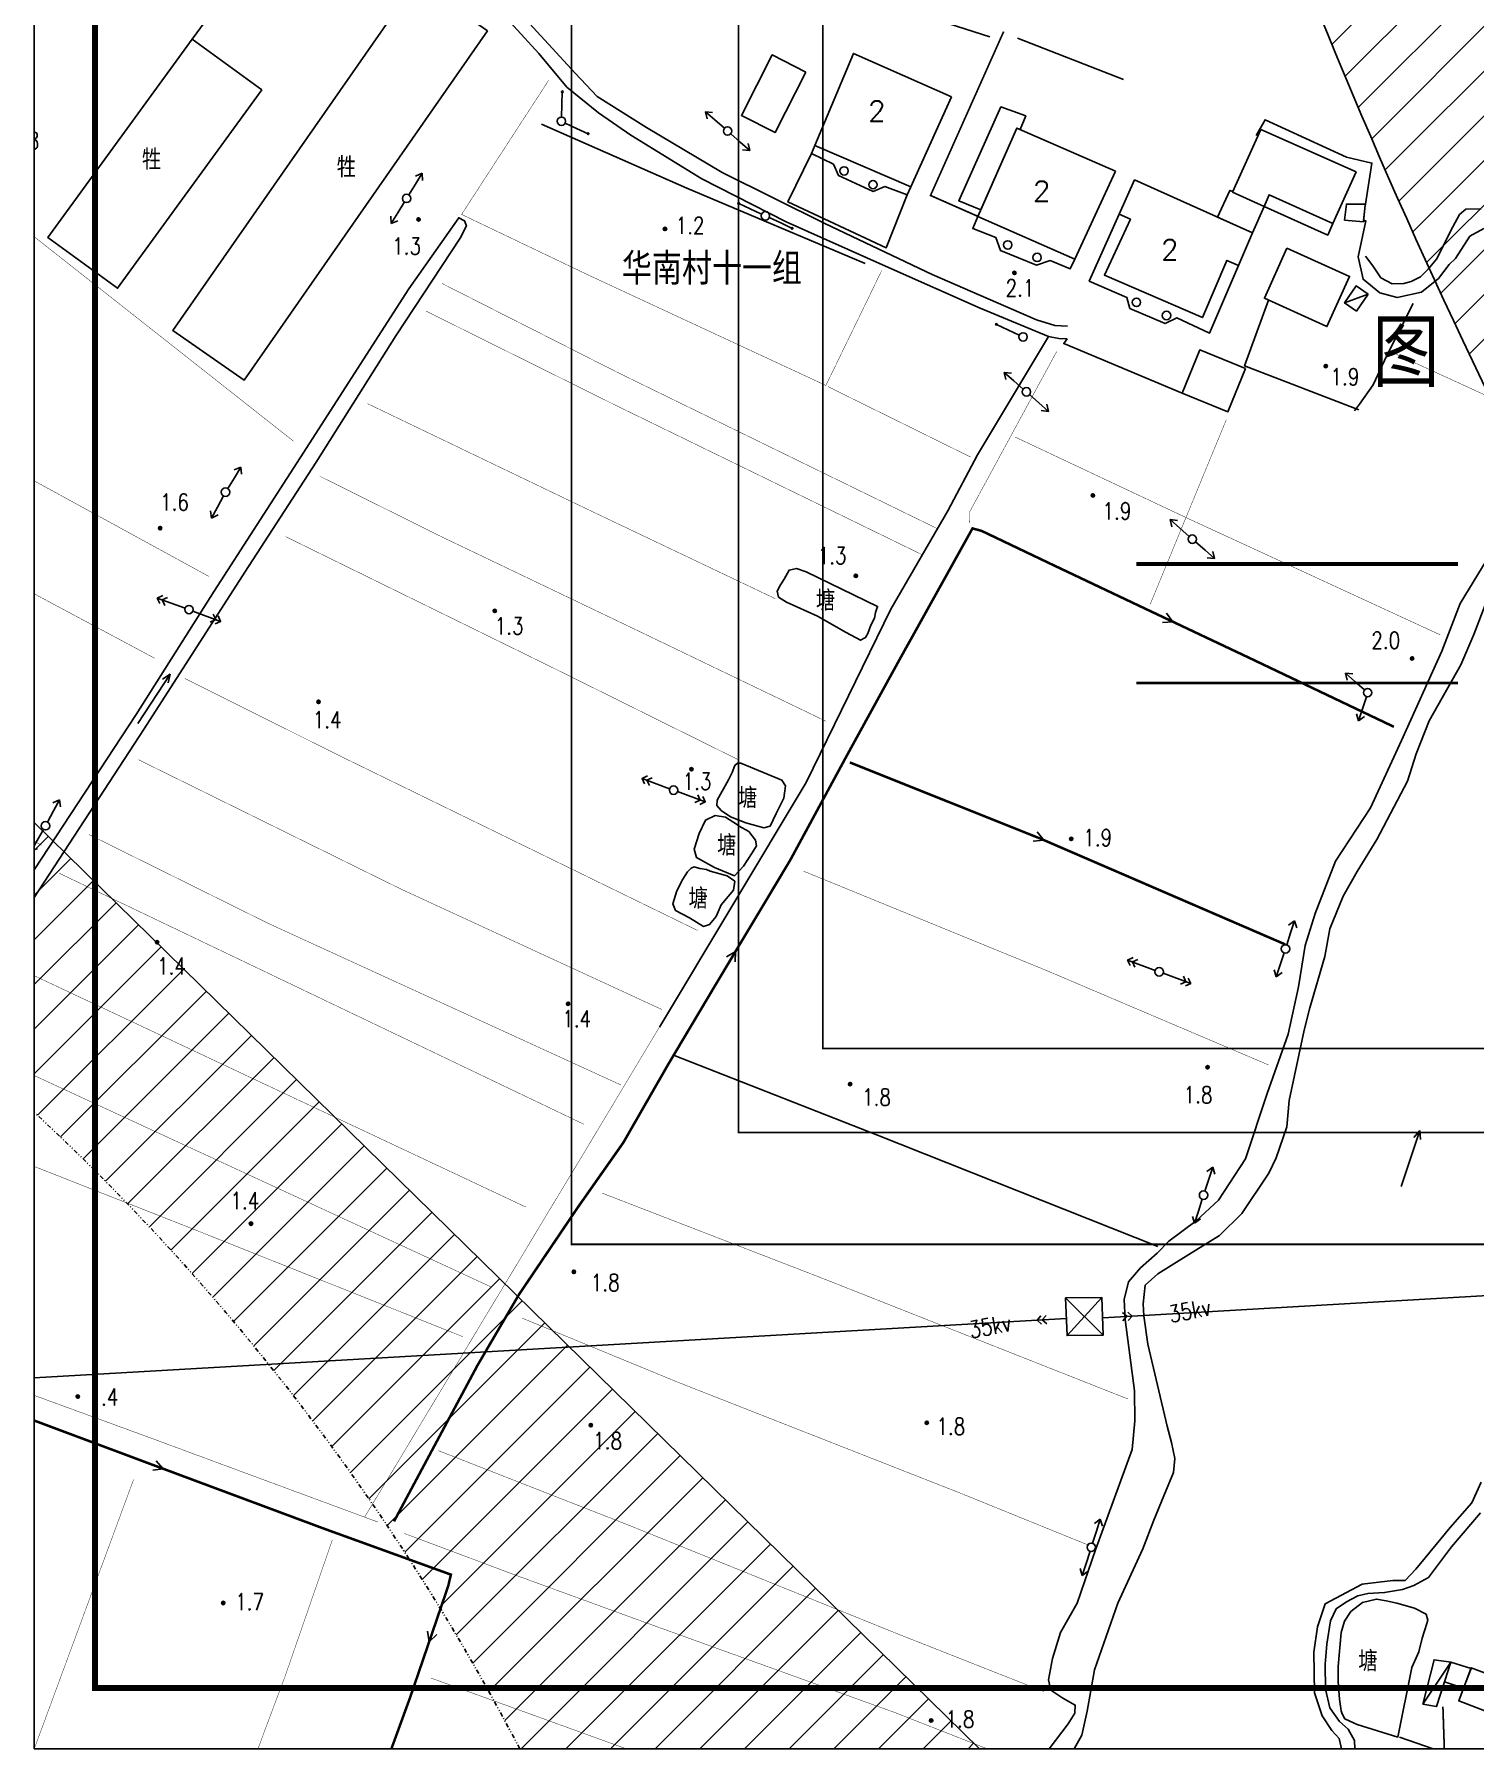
# Model space of a CAD drawing. Header units: millimetres. Extents: x 509011 to 512133, y 3502040 to 3502468.
# Drawn here: x 509011.4 to 509182.3, y 3502040 to 3502243.5 of the extents above; entities that cross this region are included whole.
import ezdxf
from ezdxf.enums import TextEntityAlignment as Align
from ezdxf.xclip import XClip

# ---------------------------------------------------------------- set-up
doc = ezdxf.new("R2010")
doc.units = ezdxf.units.MM
doc.header["$XCLIPFRAME"] = 0
for name, pattern in [('DASH', [0.35, 0.25, -0.1]), ('DASHDOT', [1, 0.5, -0.25, 0, -0.25]), ('DIVIDE', [1.25, 0.5, -0.25, 0, -0.25, 0, -0.25]), ('DOTE', [2.42, 2, -0.2, 0.02, -0.2])]:
    doc.linetypes.add(name, pattern=pattern)
for name, color, linetype in [('DM-尺寸标注', 251, 'Continuous'), ('dx', 251, 'Continuous'), ('GH-水系', 251, 'DIVIDE'), ('HX-地块线', 253, 'DASHDOT'), ('M-地下车库-UN CARBARN', 180, 'DASH'), ('RD-中线', 253, 'DASHDOT'), ('RD-侧石线', 253, 'Continuous'), ('RD-红线', 253, 'Continuous'), ('TK', 7, 'Continuous'), ('TK_Info', 7, 'Continuous'), ('YD-G1', 251, 'Continuous'), ('线框', 7, 'Continuous')]:
    doc.layers.add(name, color=color, linetype=linetype)
doc.styles.add('CHART', font='ROMANS.shx', dxfattribs={"height": 2.4, "bigfont": 'hzdx.shx'})
doc.styles.add('GCD', font='ROMANS.shx', dxfattribs={"width": 0.8, "height": 2, "bigfont": 'hzdx.shx'})
doc.styles.add('GYX', font='ROMANS.shx', dxfattribs={"width": 0.8, "height": 2, "bigfont": 'hzdx.shx'})
doc.styles.add('HZTXT4', font='txt.shx', dxfattribs={"width": 0.8, "height": 4, "bigfont": 'hztxt.shx'})
doc.styles.add('ZRC', font='ROMANS.shx', dxfattribs={"height": 3.75, "bigfont": 'hzdx.shx'})
pattern_1 = [(45, (0, 0), (-2.6516504294, 2.6516504294), [])]

# ---------------------------------------------------------------- blocks, each defined once
blk = doc.blocks.new('gc013a')
at = {"layer": 'dx'}
blk.add_line((0.5, 0), (4, 0), dxfattribs=at)
at = {"layer": 'dx', "flags": 128}
for points in [[(2.88, 0.5), (3.38, 0), (2.88, -0.5)], [(3.5, 0.5), (4, 0), (3.5, -0.5)]]:
    blk.add_lwpolyline(points, dxfattribs=at)
blk = doc.blocks.new('B712A3')
at = {"layer": 'dx'}
for p, q in [((0.5, 0), (2, 0)), ((2, 0), (3.5, 0)), ((3.5, 0), (2.8, 0.5)), ((3.5, 0), (2.8, -0.5))]:
    blk.add_line(p, q, dxfattribs=at)
blk = doc.blocks.new('B713')
at = {"layer": 'dx'}
blk.add_circle((0, 0), 0.5, dxfattribs=at)
blk = doc.blocks.new('B1021A')
at = {"layer": 'dx'}
for radius in [0.2, 0.15, 0.1, 0.05]:
    blk.add_circle((0, 0), radius, dxfattribs=at)
blk = doc.blocks.new('B811C1')
at = {"layer": 'dx'}
for p, q in [((-3.5, 0), (3.5, 0)), ((3.5, 0), (2.5, 0.4)), ((2.5, -0.4), (3.5, 0))]:
    blk.add_line(p, q, dxfattribs=at)
blk = doc.blocks.new('B439B2')
at = {"layer": 'dx'}
blk.add_circle((0, 0), 0.5, dxfattribs=at)
blk = doc.blocks.new('B831')
at = {"layer": 'dx'}
for p, q in [((-1.1, 0.6), (0, 0)), ((0, 0), (-1.1, -0.6))]:
    blk.add_line(p, q, dxfattribs=at)
blk = doc.blocks.new('B72A3')
at = {"layer": 'dx'}
for p, q in [((0.5, 0), (2, 0)), ((2, 0), (3.5, 0))]:
    blk.add_line(p, q, dxfattribs=at)
for radius in [0.1, 0.04]:
    blk.add_circle((3.5, 0), radius, dxfattribs=at)
blk = doc.blocks.new('gc170')
at = {"layer": 'dx'}
blk.add_circle((0, 0), 0.5, dxfattribs=at)
blk = doc.blocks.new('abcdefghijk')
at = {"layer": 'YD-G1'}
h = blk.add_hatch(dxfattribs=at)
h.set_pattern_fill('ANSI31', color=256, scale=30, style=0)
h.set_pattern_definition(pattern_1)
h.paths.add_polyline_path([(508668.589, 3502190.464), (508668.589, 3502258.554), (508668.589, 3502258.554), (508900.585, 3502258.554), (508900.585, 3502258.554), (509200.713, 3501964.355), (509200.713, 3501964.355, 0.1040717), (509272.885, 3502044.84), (509272.885, 3502044.84, -0.0028375), (509274.819, 3502048.147), (509274.819, 3502048.147), (509273.979, 3502058.966), (509273.979, 3502058.966), (509272.487, 3502060.762, -0.1156575), (509126.861, 3502365.59), (509126.861, 3502365.59), (509131.62, 3502365.59), (509131.62, 3502365.59), (509151.056, 3502350.306), (509151.056, 3502350.306), (509152.978, 3502342.387, 0.1073312), (509290.96, 3502069.719), (509293.428, 3502066.845), (509293.428, 3502066.845), (509295.256, 3502043.284), (509295.256, 3502043.284, 0.0077479), (509290.205, 3502034.84, -0.1447456), (509174.049, 3501924.505), (509174.049, 3501924.505), (509170.196, 3501934.564, 0.1827118), (509156.091, 3501950.413, -0.156056), (509070.458, 3502037.137, 0.2825101), (508820.75, 3502190.464)])
h = blk.add_hatch(dxfattribs=at)
h.set_pattern_fill('ANSI31', color=256, scale=30, style=0)
h.set_pattern_definition(pattern_1)
h.paths.add_polyline_path([(509146.606, 3501912.282), (509143.153, 3501921.297, 0.3503098), (509110.868, 3501940.26, -0.3435502), (509014.814, 3501995.131, 0.2834675), (508845.006, 3502118.527, -0.1134842), (508738.035, 3502151.847, 0.1327638), (508687.657, 3502165.464), (508668.589, 3502165.464), (508668.589, 3502165.464), (508668.589, 3502093.09), (508668.589, 3502093.09), (508750.892, 3502093.09), (508750.892, 3502093.09), (508998.212, 3501959.791), (508998.212, 3501959.791), (508998.212, 3501911.09), (508998.212, 3501911.09), (508668.589, 3501911.09), (508668.589, 3501911.09), (508668.589, 3501910.59), (508683.589, 3501893.59), (508688.589, 3501893.59), (508688.589, 3501893.59), (509045.553, 3501893.59, 0.0917092)])
at = {"color": 0}
for p in [(509018.574, 3502205.685), (509047.374, 3502047.218)]:
    blk.add_line(p, (509018.574, 3502047.218), dxfattribs=at)
at = {"layer": 'dx'}
for p, q in [((509133.755, 3502093.527), (509138.224, 3502089.123)), ((509133.932, 3502089.06), (509138.047, 3502093.59))]:
    blk.add_line(p, q, dxfattribs=at)
at = {"layer": 'dx', "flags": 128}
for points in [[(509025.646, 3502288.309), (509026.798, 3502288.381), (509027.986, 3502288.129), (509028.886, 3502286.149), (509029.39, 3502284.493), (509030.614, 3502283.269), (509038.606, 3502275.745), (509051.098, 3502262.857), (509062.366, 3502251.013), (509071.258, 3502241.257), (509074.57, 3502237.261), (509078.314, 3502234.201), (509082.166, 3502231.537), (509090.59, 3502226.353), (509100.598, 3502221.241), (509112.73, 3502215.841), (509123.638, 3502211.017), (509131.738, 3502207.633), (509132.962, 3502207.417), (509133.934, 3502207.381)], [(509133.97, 3502208.893), (509132.494, 3502208.965), (509130.298, 3502209.613), (509117.914, 3502215.013), (509105.206, 3502221.061), (509093.002, 3502227.109), (509084.038, 3502232.473), (509078.17, 3502236.145), (509075.542, 3502238.917), (509070.574, 3502244.317), (509065.246, 3502250.221), (509057.398, 3502259.401), (509049.478, 3502267.069), (509037.922, 3502278.553), (509032.738, 3502283.809), (509031.55, 3502285.177), (509030.914, 3502287.09)], [(509030.101, 3502242.923), (509036.705, 3502251.952)], [(509113.552, 3502246.887), (509116.978, 3502245.721), (509124.754, 3502243.237)], [(509128.066, 3502243.057), (509140.629, 3502238.146)], [(509071.577, 3502232.872), (509088.821, 3502225.24), (509109.989, 3502216.312)], [(509156.373, 3502231.522), (509157.434, 3502233.381), (509167.101, 3502228.954), (509170.101, 3502228.234), (509169.333, 3502223.338)], [(509114.962, 3502224.481), (509112.473, 3502218.184), (509100.811, 3502223.628), (509103.586, 3502229.377)], [(509103.989, 3502230.335), (509103.586, 3502229.377), (509106.214, 3502228.117), (509106.79, 3502226.749), (509110.93, 3502224.877), (509112.298, 3502225.453), (509114.962, 3502224.481), (509115.387, 3502225.419)], [(509169.333, 3502217.194), (509170.221, 3502216.018), (509171.157, 3502214.626), (509172.501, 3502213.906), (509173.893, 3502213.954), (509174.757, 3502214.17), (509175.885, 3502214.722), (509176.797, 3502215.634), (509177.757, 3502216.81), (509179.725, 3502220.674), (509180.517, 3502222.114), (509181.237, 3502222.762), (509183.085, 3502222.81)], [(509183.711, 3502176.182), (509182.199, 3502172.294), (509180.651, 3502168.658), (509176.907, 3502162.034), (509175.359, 3502158.11), (509174.315, 3502154.87), (509170.679, 3502147.958), (509168.375, 3502144.142), (509166.683, 3502141.226), (509165.099, 3502137.338), (509164.523, 3502134.062), (509162.759, 3502127.942), (509162.075, 3502125.314), (509160.275, 3502116.962), (509160.023, 3502113.83), (509158.727, 3502110.158), (509157.863, 3502108.322), (509154.659, 3502103.534), (509152.031, 3502100.942), (509147.243, 3502097.954), (509144.687, 3502096.37), (509143.211, 3502095.038), (509142.959, 3502092.842), (509143.031, 3502091.402), (509143.535, 3502088.054), (509145.803, 3502078.298), (509146.343, 3502076.354), (509146.739, 3502074.482), (509146.559, 3502072.79), (509145.407, 3502070.054), (509144.219, 3502067.138), (509142.923, 3502063.754), (509139.971, 3502057.31), (509137.199, 3502049.39), (509136.335, 3502044.494), (509135.687, 3502041.614), (509134.319, 3502039.238)], [(509157.313, 3502223.095), (509164.866, 3502219.693), (509165.482, 3502221.06)], [(509169.333, 3502223.338), (509169.309, 3502223.242), (509169.106, 3502221.393)], [(509000, 3502127.574), (509007.221, 3502138.021), (509023.481, 3502162.78), (509032.733, 3502177.432), (509042.921, 3502193.236), (509055.809, 3502213.288), (509061.749, 3502221.748), (509062.433, 3502221.388), (509062.649, 3502220.776), (509061.893, 3502219.336), (509054.261, 3502207.744), (509044.829, 3502192.732), (509036.369, 3502179.664), (509024.411, 3502161.079), (509006.393, 3502133.395), (509000, 3502124.206)], [(509123.362, 3502221.903), (509122.738, 3502220.485), (509125.474, 3502219.405), (509126.014, 3502217.857), (509130.298, 3502216.129), (509131.918, 3502216.669), (509134.294, 3502215.661), (509134.838, 3502216.838)], [(509140.12, 3502222.169), (509136.562, 3502214.221), (509141.026, 3502212.277), (509141.386, 3502210.981), (509145.562, 3502209.181), (509146.966, 3502209.865), (509150.818, 3502208.029), (509154.289, 3502216.081)], [(509169.106, 3502221.393), (509169.405, 3502221.37), (509168.469, 3502217.122)], [(509168.469, 3502217.122), (509169.065, 3502214.44), (509171.045, 3502212.82), (509173.097, 3502212.28), (509175.977, 3502212.892), (509177.993, 3502214.548), (509179.289, 3502216.204), (509180.009, 3502216.888), (509181.737, 3502219.552), (509183.393, 3502220.452)], [(509186.309, 3502185.388), (509180.585, 3502175.956), (509178.425, 3502170.304), (509173.637, 3502159.684), (509169.929, 3502151.692), (509165.789, 3502145.356), (509163.377, 3502139.164), (509162.189, 3502135.348), (509161.397, 3502130.452), (509160.173, 3502124.836), (509157.689, 3502117.78), (509155.097, 3502110.04), (509151.893, 3502105.144), (509149.265, 3502102.66), (509146.025, 3502100.248), (509144.621, 3502098.844), (509142.641, 3502097.08), (509141.237, 3502095.424), (509140.697, 3502093.336), (509140.841, 3502090.96), (509141.921, 3502082.5), (509141.957, 3502078.936), (509141.669, 3502075.516), (509137.313, 3502063.636), (509135.117, 3502057.3), (509133.137, 3502053.808), (509132.201, 3502050.712), (509131.733, 3502048.192), (509132.021, 3502046.968), (509133.425, 3502046.032), (509134.901, 3502045.204), (509134.865, 3502044.232), (509134.073, 3502042.972), (509130.689, 3502038.544)], [(509169.65, 3502212.673), (509166.857, 3502211.636)], [(509157.846, 3502211.964), (509155.005, 3502204.162), (509168.565, 3502198.954)], [(509175.007, 3502211.551), (509171.875, 3502205.395), (509170.255, 3502201.903), (509168.635, 3502199.635), (509168.023, 3502198.843)], [(509113.007, 3502175.282), (509119.775, 3502186.946), (509123.303, 3502193.606), (509131.738, 3502207.633)], [(509147.594, 3502200.93), (509133.533, 3502206.808), (509133.934, 3502207.381)], [(509102.973, 3502154.701), (509113.007, 3502175.282)], [(509168.091, 3502039.318), (509168.055, 3502040.974), (509167.299, 3502042.342), (509166.255, 3502043.242), (509165.103, 3502044.862), (509164.599, 3502047.094), (509164.563, 3502050.046), (509164.743, 3502052.422), (509165.175, 3502055.194), (509165.859, 3502056.634), (509167.083, 3502057.462), (509168.451, 3502058.146), (509169.639, 3502058.434), (509171.619, 3502058.542), (509173.743, 3502058.902), (509175.075, 3502059.406), (509176.839, 3502060.342), (509179.539, 3502063.978), (509182.995, 3502068.01)], [(509166.581, 3502039.768), (509166.215, 3502041.214), (509165.359, 3502042.192), (509164.197, 3502043.902), (509163.279, 3502046.65), (509163.218, 3502051.476), (509163.646, 3502054.468), (509164.564, 3502057.217), (509168.966, 3502059.538), (509170.923, 3502059.782), (509172.574, 3502059.965), (509174.069, 3502060), (509175.329, 3502061.332), (509179.397, 3502066.264), (509181.953, 3502069.216), (509183.069, 3502071.664)], [(509085.571, 3502125.683), (509102.973, 3502154.701)], [(509144.693, 3502099.636), (509111.429, 3502112.848), (509087.241, 3502122.326)], [(509376.642, 3502105.005), (509141.655, 3502091.379)], [(509130.367, 3502090.878), (509000, 3502083.375)], [(509179.469, 3502050.28), (509176.157, 3502045.312)], [(509178.059, 3502039.778), (509173.379, 3502041.398)]]:
    blk.add_lwpolyline(points, dxfattribs=at)
for points in [[(509065.169, 3502243.935), (509056.695, 3502249.838), (509027.811, 3502208.374), (509036.285, 3502202.471)], [(509038.366, 3502236.917), (509030.101, 3502242.923), (509012.997, 3502219.389), (509021.262, 3502213.382)], [(509102.937, 3502239.043), (509098.947, 3502241.075), (509095.289, 3502233.895), (509099.279, 3502231.862)], [(509120.233, 3502236.104), (509108.579, 3502241.248), (509103.989, 3502230.335), (509115.387, 3502225.419)], [(509127.977, 3502232.395), (509128.365, 3502232.225), (509129.038, 3502233.841), (509126.075, 3502234.897), (509121.101, 3502223.749), (509123.708, 3502222.689)], [(509139.67, 3502227.286), (509127.977, 3502232.395), (509123.362, 3502221.903), (509134.838, 3502216.838)], [(509168.245, 3502227.193), (509156.926, 3502232.226), (509153.572, 3502224.781), (509157.313, 3502223.095), (509157.907, 3502224.473), (509165.482, 3502221.06)], [(509155.952, 3502219.937), (509141.942, 3502226.24), (509140.12, 3502222.169), (509141.458, 3502221.565), (509138.362, 3502214.941), (509149.987, 3502209.889), (509152.911, 3502216.674), (509154.289, 3502216.081)], [(509157.313, 3502223.095), (509153.572, 3502224.781), (509153.6, 3502224.843), (509153.253, 3502224.994), (509151.792, 3502221.808), (509155.952, 3502219.937)], [(509169.309, 3502223.242), (509169.333, 3502223.338), (509167.077, 3502223.362), (509166.861, 3502221.466), (509169.093, 3502221.274)], [(509169.309, 3502223.242), (509169.333, 3502223.338), (509167.077, 3502223.362), (509166.861, 3502221.466), (509169.093, 3502221.274)], [(509160.031, 3502218.141), (509167.455, 3502214.781), (509164.771, 3502208.83), (509157.347, 3502212.19)], [(509169.65, 3502212.673), (509168.228, 3502213.644), (509166.857, 3502211.636), (509168.279, 3502210.665)], [(509155.097, 3502203.842), (509149.678, 3502206.049), (509147.594, 3502200.93), (509153.013, 3502198.723)], [(509107.721, 3502172.5), (509109.413, 3502171.6), (509110.015, 3502171.902), (509110.302, 3502172.381), (509110.638, 3502173.386), (509111.069, 3502174.2), (509111.213, 3502174.87), (509111.453, 3502175.603), (509102.969, 3502179.7), (509101.817, 3502180.096), (509100.953, 3502179.916), (509100.377, 3502178.836), (509099.945, 3502178.152), (509099.549, 3502177.432), (509099.693, 3502176.712), (509100.629, 3502176.1), (509104.301, 3502174.444)], [(509095.229, 3502157.02), (509100.089, 3502154.968), (509100.521, 3502154.32), (509100.341, 3502152.844), (509099.405, 3502151.044), (509098.685, 3502149.532), (509097.965, 3502149.316), (509095.805, 3502149.928), (509094.005, 3502150.648), (509092.889, 3502151.368), (509092.385, 3502151.98), (509092.421, 3502152.628), (509093.753, 3502155.04), (509094.185, 3502155.904), (509094.509, 3502156.732), (509094.833, 3502156.984)], [(509094.827, 3502149.686), (509093.387, 3502150.586), (509092.163, 3502150.802), (509091.011, 3502150.226), (509090.255, 3502148.642), (509089.679, 3502146.806), (509089.967, 3502145.798), (509092.091, 3502144.61), (509094.467, 3502143.638), (509094.467, 3502143.638), (509095.554, 3502144.781), (509096.551, 3502146.352), (509097.075, 3502147.19), (509096.97, 3502147.871), (509096.159, 3502148.894), (509095.007, 3502149.542)], [(509091.593, 3502144.168), (509093.609, 3502143.628), (509094.509, 3502142.98), (509094.365, 3502141.936), (509092.88, 3502140.171), (509092.303, 3502138.809), (509091.516, 3502137.866), (509090.801, 3502137.616), (509089.109, 3502138.66), (509087.453, 3502139.524), (509087.165, 3502140.316), (509087.633, 3502141.864), (509088.317, 3502143.232), (509088.893, 3502144.096), (509089.325, 3502144.528), (509089.685, 3502144.708), (509090.369, 3502144.492), (509091.161, 3502144.384)], [(509133.755, 3502093.527), (509133.932, 3502089.06), (509138.224, 3502089.123), (509138.047, 3502093.59)], [(509168.375, 3502042.874), (509173.199, 3502041.398), (509174.855, 3502049.642), (509175.683, 3502051.514), (509176.079, 3502053.134), (509176.619, 3502054.898), (509176.727, 3502055.258), (509176.547, 3502055.978), (509175.143, 3502056.698), (509173.055, 3502057.31), (509171.795, 3502057.562), (509170.643, 3502057.778), (509168.987, 3502057.382), (509167.619, 3502056.302), (509166.863, 3502055.15), (509166.467, 3502053.818), (509166.107, 3502049.786), (509166.107, 3502047.986), (509166.251, 3502045.898), (509166.467, 3502044.53), (509166.575, 3502044.17), (509166.899, 3502043.558), (509168.015, 3502043.054)], [(509179.469, 3502050.28), (509178.713, 3502047.94), (509177.772, 3502045.027), (509176.157, 3502045.312), (509177.489, 3502050.568)], [(509181.876, 3502049.558), (509179.469, 3502050.28), (509178.713, 3502047.94), (509180.981, 3502047.208)], [(509188.397, 3502047.16), (509181.904, 3502049.632), (509180.405, 3502045.696), (509186.898, 3502043.223)]]:
    blk.add_lwpolyline(points, close=True, dxfattribs=at)
for points, const_width in [([(509123.362, 3502221.903), (509117.728, 3502224.389), (509126.407, 3502243.84)], 0.2), ([(509111.938, 3502215.481), (509105.314, 3502201.837), (509077.126, 3502214.941), (509062.078, 3502222.141), (509072.41, 3502238.053)], 0.05), ([(509000, 3502228.248), (509010.782, 3502219.948), (509042.12, 3502195.234)], 0.05), ([(509059.769, 3502213.936), (509080.433, 3502203.46), (509118.521, 3502184.848)], 0.05), ([(509116.649, 3502181.788), (509099.225, 3502190.284), (509080.253, 3502199.536), (509057.861, 3502210.66)], 0.05), ([(509122.373, 3502185.532), (509122.409, 3502186.9), (509132.705, 3502205.872)], 0.05), ([(509172.381, 3502205.818), (509191.581, 3502197.01)], 0.05), ([(509105.561, 3502201.696), (509122.481, 3502193.344)], 0.05), ([(509050.913, 3502199.68), (509076.689, 3502187.296), (509099.297, 3502176.532)], 0.05), ([(509032.076, 3502179.178), (509011.448, 3502190.464), (509000, 3502196.799)], 0.05), ([(509143.793, 3502175.848), (509152.829, 3502197.772)], 0.05), ([(509178.239, 3502172.222), (509148.287, 3502186.046), (509127.731, 3502195.73)], 0.05), ([(509045.225, 3502191.076), (509059.481, 3502183.984), (509081.441, 3502173.472), (509105.309, 3502161.988)], 0.05), ([(509094.833, 3502157.452), (509072.261, 3502168.648), (509041.157, 3502183.912)], 0.05), ([(509054.058, 3502067.001), (509063.958, 3502085.505), (509068.89, 3502093.929), (509075.838, 3502104.225), (509081.274, 3502111.965), (509086.602, 3502121.253), (509092.362, 3502130.937), (509101.074, 3502145.481), (509107.914, 3502158.117), (509113.962, 3502169.133), (509122.71, 3502184.865), (509123.79, 3502184.577), (509131.854, 3502180.725), (509143.086, 3502175.397), (509155.65, 3502169.457), (509172.714, 3502161.321)], 0.3), ([(509000, 3502183.178), (509025.664, 3502169.454)], 0.05), ([(509029.205, 3502167.064), (509047.817, 3502157.776), (509090.153, 3502137.112)], 0.05), ([(509085.869, 3502127.752), (509054.837, 3502142.08), (509023.733, 3502157.416)], 0.05), ([(509108.153, 3502157.092), (509130.833, 3502148.02), (509159.813, 3502135.492)], 0.3), ([(509012.236, 3502147.26), (509000, 3502154.222)], 0.05), ([(509017.859, 3502148.534), (509039.207, 3502137.95), (509081.003, 3502118.798)], 0.05), ([(509076.615, 3502114.132), (509014.337, 3502143.933)], 0.05), ([(509131.367, 3502132.442), (509102.675, 3502144.178)], 0.05), ([(509006.867, 3502133.889), (509069.705, 3502104.315)], 0.05), ([(509131.367, 3502132.442), (509157.863, 3502121.174)], 0.05), ([(509000.853, 3502124.788), (509065.527, 3502094.854)], 0.05), ([(509050.576, 3502067.503), (509079.671, 3502115.846), (509085.571, 3502125.683)], 0.05), ([(509062.261, 3502088.915), (509030.171, 3502101.721), (509000, 3502113.613)], 0.05), ([(509078.741, 3502105.972), (509104.625, 3502095.964), (509141.165, 3502081.528)], 0.05), ([(509069.237, 3502091.14), (509087.777, 3502083.508), (509121.354, 3502070.321)], 0.05), ([(509025.224, 3502076.886), (509000, 3502086.116)], 0.05), ([(509000, 3502083.226), (509001.014, 3502082.844), (509024.741, 3502073.968)], 0.3), ([(509025.224, 3502076.886), (509052.173, 3502066.912)], 0.05), ([(509024.741, 3502073.968), (509045.801, 3502066.12), (509060.813, 3502060.684), (509060.489, 3502059.316), (509056.025, 3502046.248), (509052.785, 3502037.356)], 0.3), ([(509059.301, 3502075.408), (509081.909, 3502066.552), (509113.943, 3502053.602)], 0.05), ([(509000, 3502009.836), (509005.32, 3502023.601), (509023.165, 3502071.995)], 0.05), ([(509136.551, 3502064.15), (509121.354, 3502070.321)], 0.05), ([(509023.099, 3502000), (509029.061, 3502016.296), (509041.229, 3502048.876), (509046.737, 3502064.788)], 0.05), ([(509055.269, 3502065.58), (509068.013, 3502060.792), (509083.097, 3502055.284), (509113.517, 3502044.304)], 0.05), ([(509131.187, 3502046.798), (509113.943, 3502053.602)], 0.05), ([(509110.817, 3502029.436), (509082.485, 3502039.696), (509058.437, 3502048.408)], 0.05), ([(509113.517, 3502044.304), (509129.243, 3502038.122)], 0.05), ([(509178.533, 3502045.024), (509178.713, 3502039.696), (509178.389, 3502038.58), (509177.345, 3502035.628), (509203.517, 3502025.872), (509209.565, 3502042.216), (509207.466, 3502043.089)], 0.2)]:
    blk.add_lwpolyline(points, dxfattribs=dict(at, const_width=const_width))
at = {"layer": 'GH-水系'}
for points in [[(509174.049, 3501924.505), (509170.196, 3501934.564, 0.1827118), (509156.091, 3501950.413, -0.156056), (509070.458, 3502037.137, 0.2825101), (508820.75, 3502190.464), (508668.589, 3502190.464)], [(509146.606, 3501912.282), (509143.153, 3501921.297, 0.3503098), (509110.868, 3501940.26, -0.3435502), (509014.814, 3501995.131, 0.2834675), (508845.006, 3502118.527, -0.1134842), (508738.035, 3502151.847, 0.1327638), (508687.657, 3502165.464), (508668.589, 3502165.464)]]:
    blk.add_lwpolyline(points, format="xyb", dxfattribs=at)
at = {"layer": 'HX-地块线', "linetype": 'ByBlock', "ltscale": 0.5}
blk.add_line((508900.585, 3502258.554), (509200.713, 3501964.355), dxfattribs=at)
at = {"layer": 'HX-地块线', "linetype": 'ByBlock', "ltscale": 0.5, "flags": 128}
blk.add_lwpolyline([(509126.861, 3502365.59, 0.1156575), (509272.487, 3502060.762), (509273.979, 3502058.966)], format="xyb", dxfattribs=at)
at = {"layer": 'RD-中线', "ltscale": 3}
blk.add_lwpolyline([(509196.739, 3503435.152), (509150.729, 3502560.517, 0.2386022), (509406.1, 3501982.299), (511122.293, 3500576.043)], format="xyb", dxfattribs=at)
at = {"layer": 'RD-侧石线', "ltscale": 60, "flags": 128}
blk.add_lwpolyline([(509153.941, 3502353.253), (509155.96, 3502344.833, 0.1083666), (509294.509, 3502070.904), (509297.371, 3502067.588)], format="xyb", dxfattribs=at)
at = {"layer": 'RD-红线', "ltscale": 60, "flags": 128}
blk.add_lwpolyline([(509151.056, 3502350.306), (509152.978, 3502342.387, 0.1073312), (509290.96, 3502069.719), (509293.428, 3502066.845)], format="xyb", dxfattribs=at)
at = {"layer": 'dx'}
for name, p, rotation in [('B72A3', (509073.922, 3502233.193), 88.16366510037287), ('B712A3', (509093.65, 3502232.041), 139.0311289489729), ('B72A3', (509073.922, 3502233.193), 335.1445664471242), ('B712A3', (509093.65, 3502232.041), 318.8749096409877), ('B712A3', (509055.559, 3502224.041), 58.35244743581267), ('B712A3', (509055.559, 3502224.041), 238.3524474358126), ('B72A3', (509098.139, 3502221.974), 155.1445664471241), ('B72A3', (509098.139, 3502221.974), 334.8149894227416), ('B72A3', (509128.714, 3502207.597), 154.8149894227416), ('B712A3', (509129.105, 3502201.084), 138.8749096409877), ('B712A3', (509129.105, 3502201.084), 318.3794661741699), ('B712A3', (509034.065, 3502189.168), 58.35244743581267), ('B712A3', (509034.065, 3502189.168), 241.6477547432271), ('B712A3', (509148.797, 3502183.588), 138.3794661741698), ('B712A3', (509148.797, 3502183.588), 318.8000420804895), ('gc013a', (509029.733, 3502175.227), 160.1138447667252), ('gc013a', (509029.733, 3502175.227), 339.5625139056702), ('B831', (509146.49, 3502173.787), 334.6961816958339), ('B811C1', (509025.574, 3502164.641), 56.98240281877831), ('B712A3', (509169.605, 3502165.372), 138.8000420804895), ('B712A3', (509169.605, 3502165.372), 252.2184316022078), ('gc013a', (509087.24, 3502153.797), 159.5625139056702), ('gc013a', (509087.24, 3502153.797), 339.4817768906325), ('B712A3', (509012.7, 3502149.576), 61.64775474322702), ('B712A3', (509012.7, 3502149.576), 240.8466124420955), ('B831', (509131.175, 3502147.872), 336.6212616496083), ('B712A3', (509159.849, 3502134.952), 72.21843160220781), ('B831', (509094.589, 3502134.654), 59.07797382279778), ('gc013a', (509144.861, 3502132.233), 159.4817768906324), ('B712A3', (509159.849, 3502134.952), 251.6073983719121), ('gc013a', (509144.861, 3502132.233), 339.7740707843539), ('B811C1', (509174.69, 3502110.089), 71.54236992017675), ('B712A3', (509150.129, 3502105.72), 71.60739837191211), ('B712A3', (509150.129, 3502105.72), 252.3233989737755), ('gc013a', (509134.361, 3502091.108), 183.2939730117093), ('gc013a', (509137.661, 3502091.147), 3.318651409204993), ('B831', (509026.673, 3502073.248), 339.5621123839299), ('B712A3', (509136.809, 3502063.924), 72.32339897377543), ('B712A3', (509136.809, 3502063.924), 252.186248798122), ('B831', (509058.236, 3502052.719), 251.1399460233433)]:
    blk.add_blockref(name, p, dxfattribs=dict(at, rotation=rotation))
for name, p in [('B713', (509073.922, 3502233.193)), ('B713', (509093.65, 3502232.041)), ('B439B2', (509107.473, 3502227.304)), ('B713', (509055.559, 3502224.041)), ('B439B2', (509110.901, 3502225.669)), ('B1021A', (509056.979, 3502221.548)), ('B1021A', (509086.219, 3502220.417)), ('B713', (509098.139, 3502221.974)), ('B439B2', (509126.891, 3502218.519)), ('B439B2', (509130.374, 3502217.04)), ('B1021A', (509127.682, 3502215.197)), ('B439B2', (509142.159, 3502211.705)), ('B439B2', (509145.729, 3502210.14)), ('B713', (509128.714, 3502207.597)), ('B1021A', (509164.625, 3502204.143)), ('B713', (509129.105, 3502201.084)), ('B713', (509034.065, 3502189.168)), ('B1021A', (509137.001, 3502188.784)), ('B1021A', (509026.297, 3502184.897)), ('B713', (509148.797, 3502183.588)), ('B1021A', (509108.865, 3502179.244)), ('gc170', (509029.733, 3502175.227)), ('B1021A', (509066.009, 3502175.068)), ('B1021A', (509174.878, 3502169.443)), ('B713', (509169.605, 3502165.372)), ('B1021A', (509045.104, 3502164.281)), ('B1021A', (509089.354, 3502156.278)), ('gc170', (509087.24, 3502153.797)), ('B713', (509012.7, 3502149.576)), ('B713', (509012.7, 3502149.576)), ('B1021A', (509134.43, 3502148.016)), ('B1021A', (509025.941, 3502135.747)), ('B713', (509159.849, 3502134.952)), ('gc170', (509144.861, 3502132.233)), ('B1021A', (509074.72, 3502128.439)), ('B1021A', (509150.611, 3502120.901)), ('B1021A', (509108.178, 3502118.91)), ('B713', (509150.129, 3502105.72)), ('B1021A', (509037.09, 3502102.341)), ('B1021A', (509075.418, 3502096.623)), ('B1021A', (509016.533, 3502081.81)), ('B1021A', (509077.411, 3502078.42)), ('B1021A', (509117.282, 3502078.704)), ('B713', (509136.809, 3502063.924)), ('B1021A', (509033.791, 3502057.315)), ('B1021A', (509117.804, 3502043.378))]:
    blk.add_blockref(name, p, dxfattribs=at)
for s, height, style, p in [('2', 2.4, 'CHART', (509110.328, 3502233.217)), ('牲', 2.4, 'CHART', (509024.151, 3502227.467)), ('牲', 2.4, 'CHART', (509047.26, 3502226.544)), ('2', 2.4, 'CHART', (509129.897, 3502223.701)), ('2', 2.4, 'CHART', (509145.089, 3502216.757)), ('华南村十一组', 3.75, 'ZRC', (509081.103, 3502213.804)), ('塘', 2.4, 'CHART', (509104.131, 3502175.098)), ('塘', 2.4, 'CHART', (509094.885, 3502151.671)), ('塘', 2.4, 'CHART', (509092.404, 3502146.039)), ('塘', 2.4, 'CHART', (509089.022, 3502139.732)), ('塘', 2.4, 'CHART', (509168.497, 3502049.212))]:
    blk.add_text(s, height=height, dxfattribs=dict(at, style=style)).set_placement(p)
at = {"layer": 'dx', "style": 'GCD', "width": 0.8}
for s, p in [('1.8', (509008.548, 3502229.9)), ('1.2', (509087.482, 3502219.819)), ('1.3', (509053.843, 3502217.373)), ('2.1', (509126.637, 3502212.413)), ('1.9', (509165.195, 3502201.868)), ('1.6', (509026.297, 3502186.985)), ('1.9', (509138.14, 3502185.94)), ('1.3', (509104.336, 3502180.636)), ('1.3', (509066.009, 3502172.285)), ('2.0', (509170.036, 3502170.581)), ('1.4', (509044.407, 3502161.149)), ('1.3', (509088.308, 3502153.842)), ('1.9', (509135.854, 3502147.162)), ('1.4', (509025.941, 3502131.919)), ('1.4', (509074.023, 3502125.655)), ('1.8', (509109.602, 3502116.351)), ('1.8', (509147.763, 3502116.635)), ('1.4', (509034.651, 3502104.081)), ('1.8', (509077.411, 3502094.348)), ('1.4', (509017.927, 3502080.766)), ('1.8', (509118.421, 3502077.282)), ('1.8', (509077.696, 3502075.576)), ('1.7', (509035.215, 3502056.461)), ('1.8', (509119.512, 3502042.524))]:
    blk.add_text(s, height=2, dxfattribs=at).set_placement(p)
at = {"layer": 'dx', "style": 'GYX', "width": 0.8}
for p in [(509148.498, 3502092.015), (509124.801, 3502090.159)]:
    blk.add_text('35kv', height=2, rotation=10.65296, dxfattribs=at).set_placement(p, align=Align.MIDDLE_CENTER)
blk = doc.blocks.new('thjyhkjlkololp')
at = {"layer": 'M-地下车库-UN CARBARN', "const_width": 0.3}
blk.add_lwpolyline([(512364.14, 3502166.53), (512402.3, 3502166.53)], dxfattribs=at)
at = {"layer": 'TK', "const_width": 0.2}
blk.add_lwpolyline([(512316.95, 3502113.15), (512736.95, 3502113.15), (512736.95, 3502410.15), (512316.95, 3502410.15), (512316.95, 3502113.15)], dxfattribs=at)
blk.add_lwpolyline([(512316.95, 3502113.15), (512736.95, 3502113.15), (512736.95, 3502410.15), (512316.95, 3502410.15), (512316.95, 3502113.15)], dxfattribs=at)
blk.add_lwpolyline([(512316.95, 3502113.15), (512736.95, 3502113.15), (512736.95, 3502410.15), (512316.95, 3502410.15), (512316.95, 3502113.15)], dxfattribs=at)
blk.add_lwpolyline([(512316.95, 3502113.15), (512736.95, 3502113.15), (512736.95, 3502410.15), (512316.95, 3502410.15), (512316.95, 3502113.15)], dxfattribs=at)
blk.add_lwpolyline([(512316.95, 3502113.15), (512736.95, 3502113.15), (512736.95, 3502410.15), (512316.95, 3502410.15), (512316.95, 3502113.15)], dxfattribs=at)
blk.add_lwpolyline([(512316.95, 3502113.15), (512736.95, 3502113.15), (512736.95, 3502410.15), (512316.95, 3502410.15), (512316.95, 3502113.15)], dxfattribs=at)
blk.add_lwpolyline([(512316.95, 3502113.15), (512736.95, 3502113.15), (512736.95, 3502410.15), (512316.95, 3502410.15), (512316.95, 3502113.15)], dxfattribs=at)
blk.add_lwpolyline([(512316.95, 3502113.15), (512736.95, 3502113.15), (512736.95, 3502410.15), (512316.95, 3502410.15), (512316.95, 3502113.15)], dxfattribs=at)
blk.add_lwpolyline([(512316.95, 3502113.15), (512736.95, 3502113.15), (512736.95, 3502410.15), (512316.95, 3502410.15), (512316.95, 3502113.15)], dxfattribs=at)
blk.add_lwpolyline([(512316.95, 3502113.15), (512736.95, 3502113.15), (512736.95, 3502410.15), (512316.95, 3502410.15), (512316.95, 3502113.15)], dxfattribs=at)
blk.add_lwpolyline([(512316.95, 3502113.15), (512736.95, 3502113.15), (512736.95, 3502410.15), (512316.95, 3502410.15), (512316.95, 3502113.15)], dxfattribs=at)
blk.add_lwpolyline([(512326.95, 3502123.15), (512726.95, 3502123.15), (512726.95, 3502400.15), (512326.95, 3502400.15)], close=True, dxfattribs=at)
blk.add_lwpolyline([(512326.95, 3502123.15), (512726.95, 3502123.15), (512726.95, 3502400.15), (512326.95, 3502400.15)], close=True, dxfattribs=at)
blk.add_lwpolyline([(512326.95, 3502123.15), (512726.95, 3502123.15), (512726.95, 3502400.15), (512326.95, 3502400.15)], close=True, dxfattribs=at)
blk.add_lwpolyline([(512326.95, 3502123.15), (512726.95, 3502123.15), (512726.95, 3502400.15), (512326.95, 3502400.15)], close=True, dxfattribs=at)
blk.add_lwpolyline([(512326.95, 3502123.15), (512726.95, 3502123.15), (512726.95, 3502400.15), (512326.95, 3502400.15)], close=True, dxfattribs=at)
blk.add_lwpolyline([(512326.95, 3502123.15), (512726.95, 3502123.15), (512726.95, 3502400.15), (512326.95, 3502400.15)], close=True, dxfattribs=at)
blk.add_lwpolyline([(512326.95, 3502123.15), (512726.95, 3502123.15), (512726.95, 3502400.15), (512326.95, 3502400.15)], close=True, dxfattribs=at)
blk.add_lwpolyline([(512326.95, 3502123.15), (512726.95, 3502123.15), (512726.95, 3502400.15), (512326.95, 3502400.15)], close=True, dxfattribs=at)
blk.add_lwpolyline([(512326.95, 3502123.15), (512726.95, 3502123.15), (512726.95, 3502400.15), (512326.95, 3502400.15)], close=True, dxfattribs=at)
blk.add_lwpolyline([(512326.95, 3502123.15), (512726.95, 3502123.15), (512726.95, 3502400.15), (512326.95, 3502400.15)], close=True, dxfattribs=at)
blk.add_lwpolyline([(512326.95, 3502123.15), (512726.95, 3502123.15), (512726.95, 3502400.15), (512326.95, 3502400.15)], close=True, dxfattribs=at)
at = {"layer": '线框', "color": 1, "linetype": 'DOTE', "ltscale": 0.005, "const_width": 0.5}
blk.add_lwpolyline([(512364.14, 3502180.65), (512402.3, 3502180.65)], dxfattribs=at)
at = {"layer": 'TK_Info', "color": 7, "linetype": 'Continuous', "style": 'HZTXT4'}
blk.add_text('图 例', height=8, dxfattribs=at).set_placement((512392.14, 3502201.65))

msp = doc.modelspace()

# ---------------------------------------------------------------- linework, layer by layer
at = {"color": 0}
msp.add_lwpolyline([(509011.37, 3502467.7), (509616.17, 3502467.7), (509616.17, 3502040.02), (509011.37, 3502040.02)], close=True, dxfattribs=at)
at = {"color": 0, "const_width": 0.72}
msp.add_lwpolyline([(509018.57, 3502460.5), (509018.57, 3502047.22), (509608.97, 3502047.22), (509608.97, 3502460.5)], close=True, dxfattribs=at)
at = {"layer": 'TK', "const_width": 0.22}
msp.add_lwpolyline([(509075.13, 3502099.89), (509537.13, 3502099.89), (509537.13, 3502426.59), (509075.13, 3502426.59)], close=True, dxfattribs=at)

# ---------------------------------------------------------------- block references
at = {"color": 0}
msp.add_blockref('thjyhkjlkololp', (-3221.99, 0), dxfattribs=at)
at = {"layer": 'DM-尺寸标注'}
ref = msp.add_blockref('abcdefghijk', (0, 0), dxfattribs=at)
XClip(ref).set_block_clipping_path([(509011.373598366, 3502040.0176700689), (509616.1735983659, 3502467.6976700691)])

doc.saveas('drawing.dxf')
